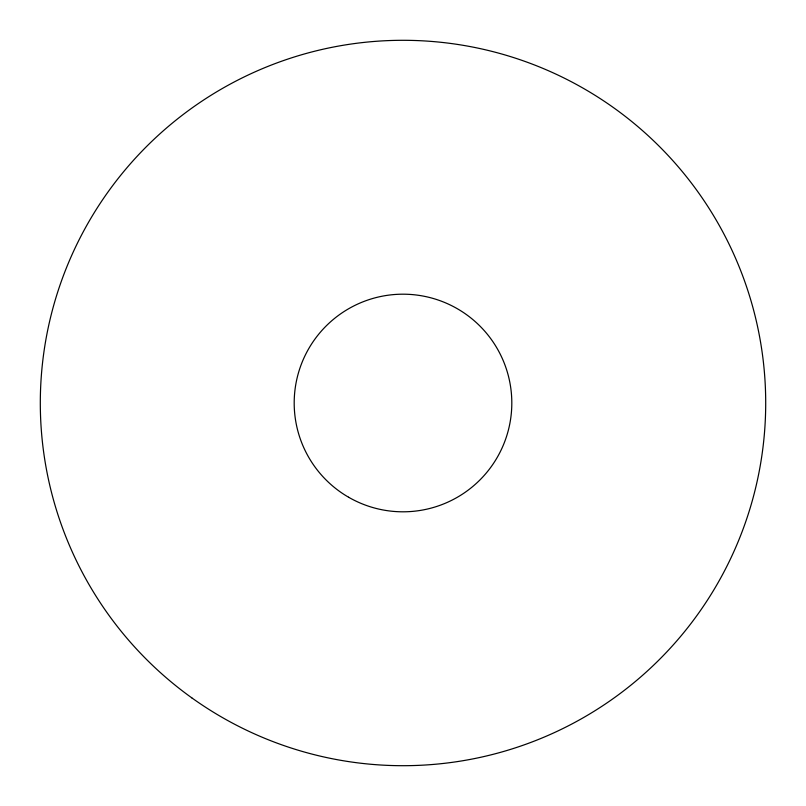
<?xml version="1.0" encoding="UTF-8"?>
<svg xmlns="http://www.w3.org/2000/svg" width="806" height="806" viewBox="0 0 806 806"><rect width="100%" height="100%" fill="white"/><g stroke="black" fill="none" stroke-linecap="round" stroke-linejoin="round"><path stroke-width="1.21" d="M191.737 697.815A362.7 362.7 0 0 0 763.957 438.555A362.7 362.7 0 0 0 253.316 72.631A362.7 362.7 0 0 0 191.737 697.815M348.595 497.231A108.81 108.81 0 0 0 511.81 403A108.81 108.81 0 0 0 348.595 308.769A108.81 108.81 0 0 0 348.595 497.231"/></g></svg>
